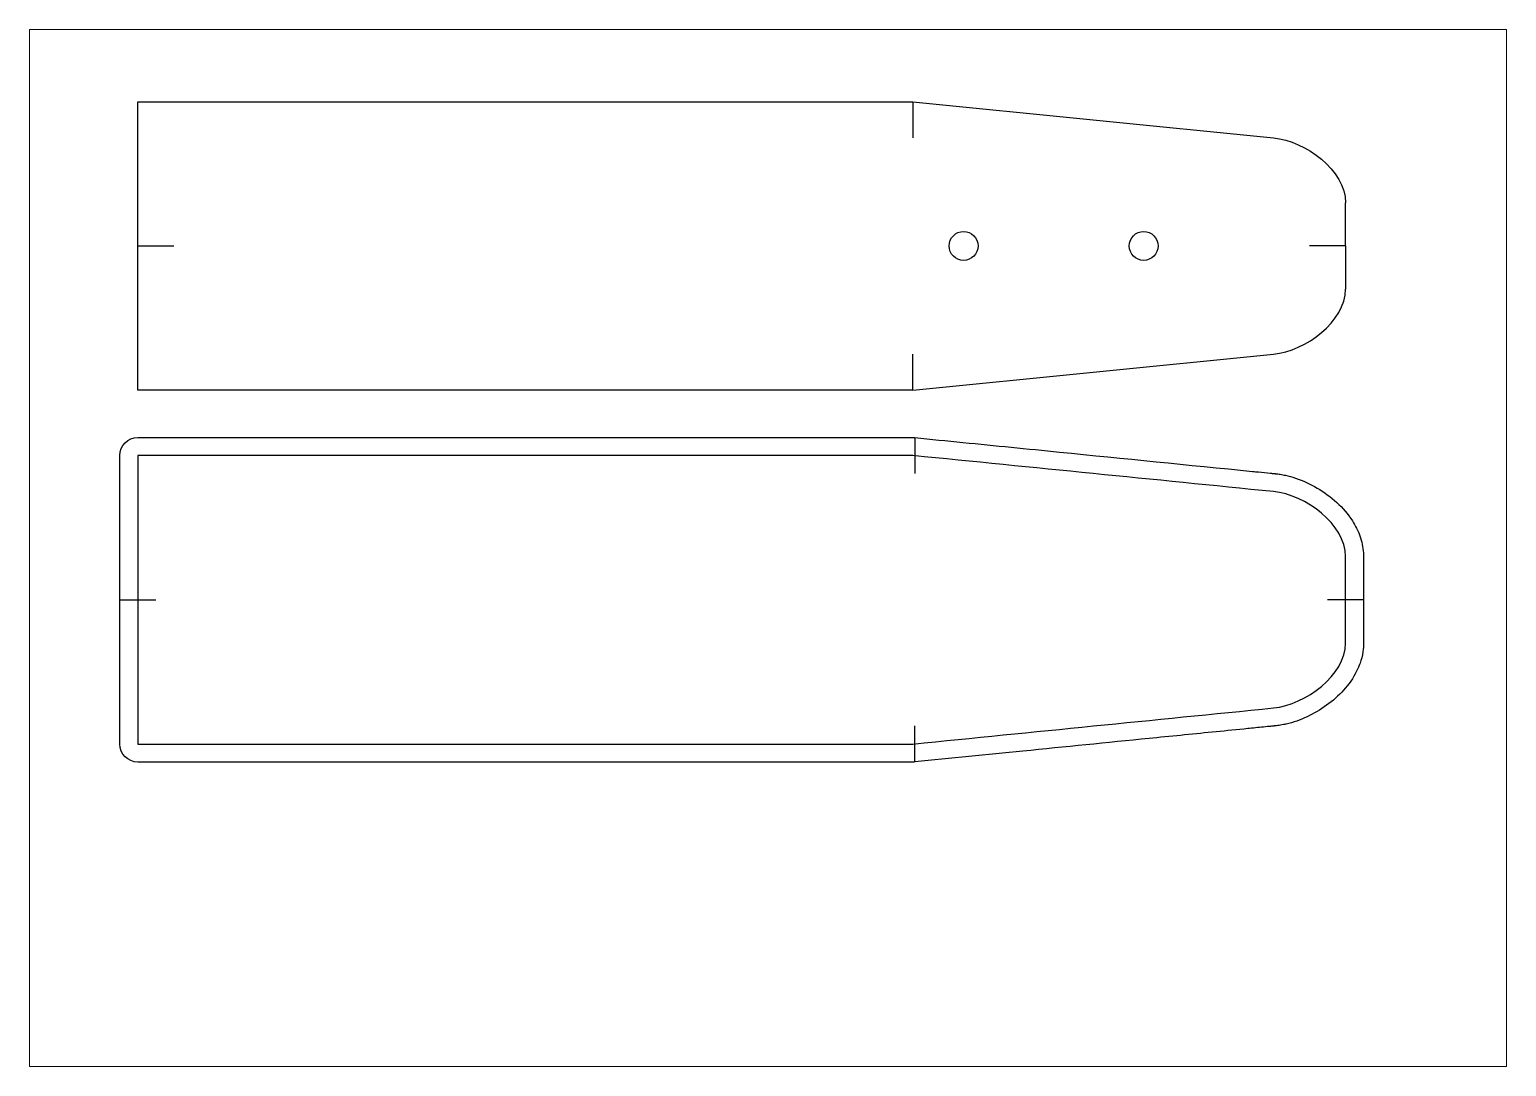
# Paper-space layout 'Лист4' of a CAD drawing. Header units: millimetres. Extents: x 5 to 415, y 5 to 292.
# The model-space entities are those that its viewports show. They can reach past a viewport. Long polylines and large blocks are cut down to what shows.
import ezdxf

# ---------------------------------------------------------------- set-up
doc = ezdxf.new("R2010")
doc.units = ezdxf.units.MM

msp = doc.modelspace()

# ---------------------------------------------------------------- linework, layer by layer
at = {"color": 43, "true_color": 0xebb062}
for p, q in [((724.5, -257.33), (824.5, -267.33)), ((844.5, -297.33), (844.5, -285.33)), ((844.5, -297.33), (844.5, -309.33)), ((724.5, -337.33), (824.5, -327.33))]:
    msp.add_line(p, q, dxfattribs=at)
at = {"color": 183, "true_color": 0x8650ca}
for p, q in [((724.5, -257.33), (724.5, -267.33)), ((509.5, -297.33), (519.5, -297.33)), ((844.5, -297.33), (834.5, -297.33)), ((724.5, -337.33), (724.5, -327.33)), ((724.99, -350.48), (724.99, -360.48)), ((504.5, -395.46), (514.5, -395.46)), ((849.5, -395.46), (839.5, -395.46)), ((724.99, -440.43), (724.99, -430.43))]:
    msp.add_line(p, q, dxfattribs=at)
at = {"color": 43, "true_color": 0xebb062}
msp.add_lwpolyline([(724.5, -337.33), (509.5, -337.33), (509.5, -257.33), (724.5, -257.33)], dxfattribs=at)
for centre in [(738.55, -297.33), (788.5, -297.33)]:
    msp.add_circle(centre, 4, dxfattribs=at)
at = {"color": 8, "true_color": 0x826a72, "extrusion": (0, 0, -1)}
for centre, start, end in [((-509.5, -355.46), 0, 90), ((-724.5, -355.46), 90, 95.7106), ((-509.5, -435.46), 270, 360), ((-724.5, -435.46), 264.2894, 270)]:
    msp.add_arc(centre, 5, start, end, dxfattribs=at)
at = {"color": 43, "true_color": 0xebb062}
for points in [[(824.5, -267.33), (833.42, -268.22), (844.5, -276.36), (844.5, -285.33)], [(824.5, -327.33), (833.42, -326.44), (844.5, -318.3), (844.5, -309.33)]]:
    msp.add_open_spline(points, degree=3, dxfattribs=at)
at = {"color": 8, "true_color": 0x826a72}
for points, knots in [([(509.5, -350.46), (580.45, -350.46), (651.4, -350.46), (723.06, -350.46), (723.78, -350.46), (724.5, -350.46)], [29.907248, 29.907248, 29.907248, 29.907248, 30.897248, 30.897248, 30.907248, 30.907248, 30.907248, 30.907248]), ([(724.99, -350.48), (729.46, -350.93), (733.92, -351.37), (747.3, -352.71), (756.23, -353.6), (783, -356.28), (800.84, -358.07), (819.25, -359.91), (819.8, -359.96), (821.47, -360.13), (822.59, -360.24), (823.84, -360.37), (823.99, -360.38), (824.42, -360.42), (824.99, -360.48), (825, -360.48), (825, -360.48), (825.01, -360.48), (825.02, -360.48), (825.04, -360.49), (825.06, -360.49), (825.1, -360.49), (825.13, -360.5), (825.22, -360.5), (825.28, -360.51), (825.46, -360.53), (825.57, -360.55), (825.93, -360.59), (826.17, -360.63), (826.87, -360.74), (827.34, -360.83), (828.75, -361.14), (829.68, -361.41), (832.67, -362.41), (834.7, -363.34), (838.56, -365.61), (840.38, -366.94), (843.7, -369.98), (845.19, -371.69), (847.25, -374.9), (847.95, -376.28), (849.01, -379.24), (849.36, -380.82), (849.47, -382.56), (849.48, -382.67), (849.49, -382.87), (849.49, -382.96), (849.49, -383.15), (849.5, -383.25), (849.5, -383.38), (849.5, -383.41), (849.5, -383.45), (849.5, -383.44), (849.5, -383.56), (849.5, -383.63), (849.5, -383.81), (849.5, -383.94), (849.5, -384.31), (849.5, -384.56), (849.5, -385.31), (849.5, -385.81), (849.5, -387.31), (849.5, -388.3), (849.5, -391.3), (849.5, -393.29), (849.5, -399.28), (849.5, -403.27), (849.5, -407.32), (849.5, -407.39), (849.5, -407.46)], [30.907248, 30.907248, 30.907248, 30.907248, 31.041098, 31.041098, 31.308797, 31.308797, 31.844197, 31.844197, 31.860894, 31.860894, 31.89429, 31.89429, 31.898616, 31.898616, 31.907267, 31.907267, 31.915919, 31.915919, 31.933222, 31.933222, 31.967827, 31.967827, 32.037039, 32.037039, 32.175463, 32.175463, 32.452311, 32.452311, 33.006006, 33.006006, 34.113395, 34.113395, 36.328175, 36.328175, 41.327857, 41.327857, 46.327539, 46.327539, 51.327221, 51.327221, 54.723553, 54.723553, 58.119885, 58.119885, 58.352625, 58.352625, 58.537775, 58.537775, 58.742574, 58.742574, 58.802752, 58.802752, 58.81834, 58.81834, 58.833928, 58.833928, 58.865104, 58.865104, 58.927455, 58.927455, 59.052158, 59.052158, 59.301564, 59.301564, 59.800376, 59.800376, 60.797999, 60.797999, 60.814496, 60.814496, 60.814496, 60.814496]), ([(504.5, -435.46), (504.5, -409.06), (504.5, -382.66), (504.5, -355.99), (504.5, -355.72), (504.5, -355.46)], [28.907248, 28.907248, 28.907248, 28.907248, 29.897248, 29.897248, 29.907248, 29.907248, 29.907248, 29.907248]), ([(849.5, -407.46), (849.5, -408.02), (849.47, -408.57), (849.3, -410.22), (849.07, -411.29), (848.45, -413.34), (848.05, -414.33), (846.62, -417.19), (845.38, -418.94), (842.55, -422.08), (840.96, -423.49), (837.54, -425.96), (835.72, -427.03), (831.94, -428.79), (829.99, -429.48), (827.88, -429.96), (827.75, -429.99), (827.37, -430.07), (827.12, -430.12), (826.36, -430.26), (825.85, -430.34), (825.27, -430.4), (825.21, -430.41), (825.13, -430.42), (825.11, -430.42), (825.06, -430.42), (825.03, -430.43), (825, -430.43), (825, -430.43), (824.99, -430.43), (824.99, -430.43), (824.99, -430.43), (824.96, -430.43), (824.92, -430.44), (824.9, -430.44), (824.83, -430.45), (824.78, -430.45), (824.65, -430.47), (824.55, -430.48), (824.28, -430.5), (824.1, -430.52), (823.55, -430.58), (823.19, -430.61), (822.09, -430.72), (821.36, -430.79), (819.17, -431.01), (817.72, -431.16), (813.34, -431.6), (810.42, -431.89), (801.67, -432.76), (795.83, -433.35), (778.32, -435.1), (766.65, -436.27), (744.98, -438.43), (734.99, -439.43), (724.99, -440.43)], [0, 0, 0, 0, 1.15357, 1.15357, 3.460709, 3.460709, 5.767849, 5.767849, 10.462784, 10.462784, 15.15772, 15.15772, 19.852655, 19.852655, 24.547591, 24.547591, 24.84687, 24.84687, 25.44543, 25.44543, 26.642548, 26.642548, 26.792155, 26.792155, 26.829787, 26.829787, 26.905049, 26.905049, 26.906397, 26.906397, 26.907084, 26.907084, 26.907768, 26.907768, 26.908452, 26.908452, 26.90982, 26.90982, 26.912555, 26.912555, 26.918027, 26.918027, 26.92897, 26.92897, 26.950856, 26.950856, 26.994628, 26.994628, 27.082172, 27.082172, 27.25726, 27.25726, 27.607437, 27.607437, 27.907248, 27.907248, 27.907248, 27.907248]), ([(724.5, -440.46), (653.55, -440.46), (582.6, -440.46), (510.93, -440.46), (510.21, -440.46), (509.5, -440.46)], [27.907248, 27.907248, 27.907248, 27.907248, 28.897248, 28.897248, 28.907248, 28.907248, 28.907248, 28.907248])]:
    msp.add_open_spline(points, degree=3, knots=knots, dxfattribs=at)
at = {"color": 43, "true_color": 0xebb062}
msp.add_open_spline([(844.5, -407.46), (844.5, -416.43), (833.42, -424.56), (824.5, -425.46), (791.16, -428.79), (757.83, -432.12), (724.5, -435.46), (652.83, -435.46), (581.16, -435.46), (509.5, -435.46), (509.5, -408.79), (509.5, -382.12), (509.5, -355.46), (581.16, -355.46), (652.83, -355.46), (724.5, -355.46), (757.83, -358.79), (791.16, -362.12), (824.5, -365.46), (833.42, -366.35), (844.5, -374.49), (844.5, -383.46), (844.5, -387.46), (844.5, -391.46), (844.5, -395.46), (844.5, -399.46), (844.5, -403.46), (844.5, -407.46)], degree=3, knots=[0, 0, 0, 0, 26.907248, 26.907248, 26.907248, 27.907248, 27.907248, 27.907248, 28.907248, 28.907248, 28.907248, 29.907248, 29.907248, 29.907248, 30.907248, 30.907248, 30.907248, 31.907248, 31.907248, 31.907248, 58.814496, 58.814496, 58.814496, 59.814496, 59.814496, 59.814496, 60.814496, 60.814496, 60.814496, 60.814496], dxfattribs=at)

psp = doc.layouts.new('Лист4')

# ---------------------------------------------------------------- viewports
at = {"layer": '0', "color": 183}
psp.add_viewport(center=(210, 148.69), size=(409.69, 287.5644), view_center_point=(684.29, -381.1), view_height=287.5644, dxfattribs=at)

doc.saveas('drawing.dxf')
